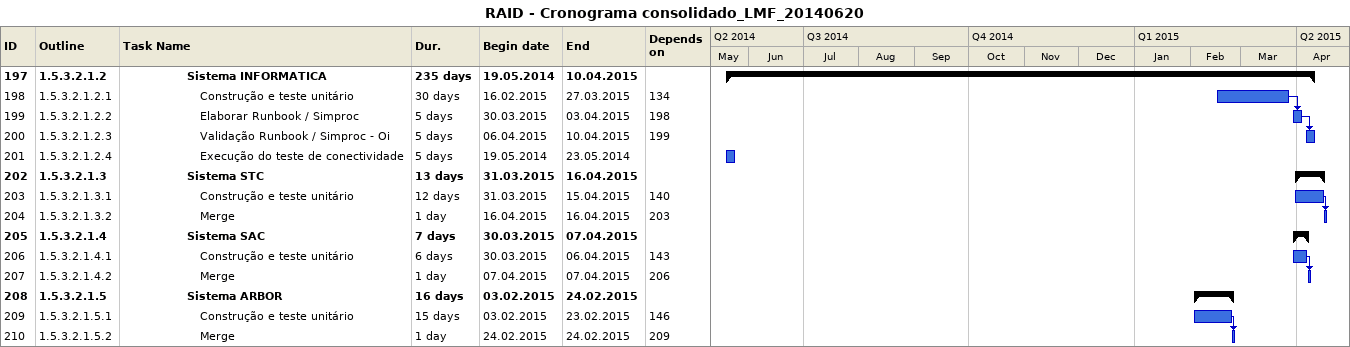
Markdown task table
RAID - Cronograma consolidado_LMF_20140620

| ID | WBS | Task | Duration | Start | Finish | Predecessors |
|---|---|---|---|---|---|---|
| 197 | 1.5.3.2.1.2 | **Sistema INFORMATICA** | 235d | 2014-05-19 | 2015-04-10 |  |
| 198 | 1.5.3.2.1.2.1 | Construção e teste unitário | 30d | 2015-02-16 | 2015-03-27 | 134 |
| 199 | 1.5.3.2.1.2.2 | Elaborar Runbook / Simproc | 5d | 2015-03-30 | 2015-04-03 | 198 |
| 200 | 1.5.3.2.1.2.3 | Validação Runbook / Simproc - Oi | 5d | 2015-04-06 | 2015-04-10 | 199 |
| 201 | 1.5.3.2.1.2.4 | Execução do teste de conectividade | 5d | 2014-05-19 | 2014-05-23 |  |
| 202 | 1.5.3.2.1.3 | **Sistema STC** | 13d | 2015-03-31 | 2015-04-16 |  |
| 203 | 1.5.3.2.1.3.1 | Construção e teste unitário | 12d | 2015-03-31 | 2015-04-15 | 140 |
| 204 | 1.5.3.2.1.3.2 | Merge | 1d | 2015-04-16 | 2015-04-16 | 203 |
| 205 | 1.5.3.2.1.4 | **Sistema SAC** | 7d | 2015-03-30 | 2015-04-07 |  |
| 206 | 1.5.3.2.1.4.1 | Construção e teste unitário | 6d | 2015-03-30 | 2015-04-06 | 143 |
| 207 | 1.5.3.2.1.4.2 | Merge | 1d | 2015-04-07 | 2015-04-07 | 206 |
| 208 | 1.5.3.2.1.5 | **Sistema ARBOR** | 16d | 2015-02-03 | 2015-02-24 |  |
| 209 | 1.5.3.2.1.5.1 | Construção e teste unitário | 15d | 2015-02-03 | 2015-02-23 | 146 |
| 210 | 1.5.3.2.1.5.2 | Merge | 1d | 2015-02-24 | 2015-02-24 | 209 |
